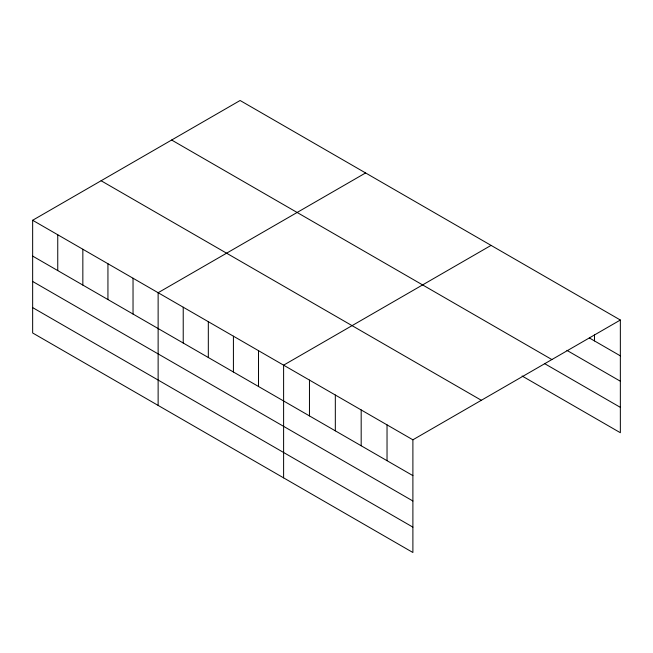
<?xml version="1.0" encoding="UTF-8"?>
<svg xmlns="http://www.w3.org/2000/svg" width="653" height="653" viewBox="0 0 653 653"><rect width="100%" height="100%" fill="white"/><g stroke="black" fill="none" stroke-linecap="round" stroke-linejoin="round"><path stroke-width="0.98" d="M522.098 375.997L620.35 432.727L620.35 320.027L240.108 100.497L32.65 220.273L32.65 332.973L412.892 552.503L412.892 439.804L32.65 220.273M365.59 172.947L158.132 292.715L158.132 405.415M491.064 245.389L283.606 365.166L283.606 477.857M412.892 439.804L620.35 320.027M589.324 337.936L620.35 355.852M566.91 350.367L620.35 381.221M171.649 140.028L551.891 359.558M544.504 363.566L620.35 407.358M101.109 180.75L481.351 400.281M32.65 256.09L412.892 475.621M32.65 281.459L412.892 500.99M32.65 307.604L412.892 527.134M594.491 334.948L594.491 340.923M387.033 424.874L387.033 460.692M361.182 409.945L361.182 445.77M335.324 395.024L335.324 430.841M309.465 380.095L309.465 415.912M258.515 350.677L258.515 386.494M233.415 336.189L233.415 372.006M208.323 321.7L208.323 357.518M183.224 307.212L183.224 343.029M133.032 278.227L133.032 314.052M107.941 263.739L107.941 299.564M82.841 249.25L82.841 285.067M57.75 234.762L57.75 270.579"/></g></svg>
